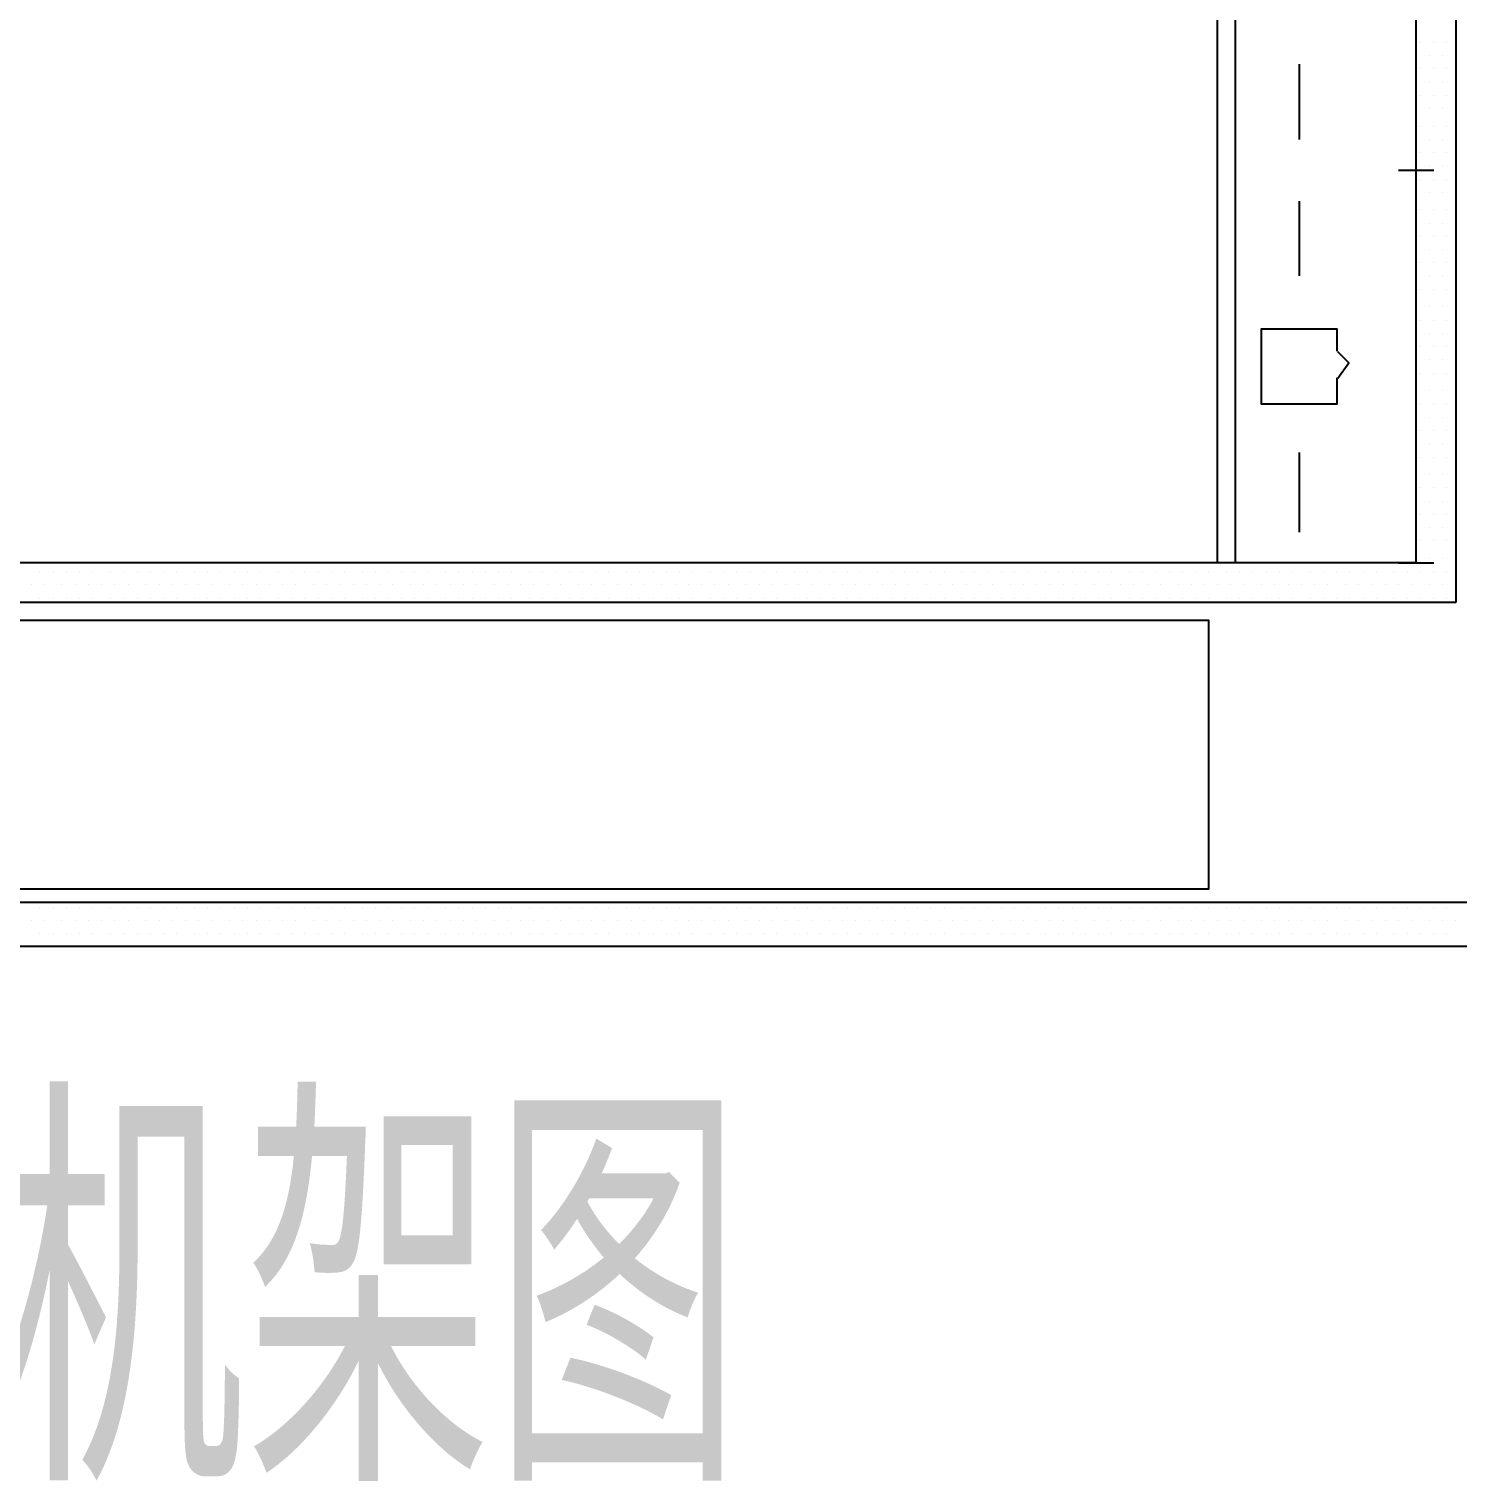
# Model space of a CAD drawing. Header units: metres. Extents: x 17 to 1264, y 17 to 859.
# Drawn here: x 360.36 to 407.01, y 98.73 to 146.16 of the extents above; entities that cross this region are included whole.
import ezdxf

# ---------------------------------------------------------------- set-up
doc = ezdxf.new("R2010")
doc.units = ezdxf.units.M
for name, color, linetype in [('LINES', 7, 'Continuous'), ('POLYLINES', 4, 'Continuous'), ('RECTS', 7, 'Continuous'), ('TEXTS', 3, 'Continuous')]:
    doc.layers.add(name, color=color, linetype=linetype)

msp = doc.modelspace()

# ---------------------------------------------------------------- linework, layer by layer
at = {"layer": 'LINES'}
for p, q in [((399.16, 128.74), (399.16, 731.23)), ((405.79, 145.73), (405.79, 145.73)), ((406.22, 145.73), (406.22, 145.73)), ((406.65, 145.73), (406.65, 145.73)), ((406.07, 145.3), (406.07, 145.3)), ((406.51, 145.3), (406.51, 145.3)), ((406.94, 145.3), (406.94, 145.3)), ((401.83, 145.01), (401.83, 142.56)), ((405.79, 144.86), (405.79, 144.86)), ((406.22, 144.86), (406.22, 144.86)), ((406.65, 144.86), (406.65, 144.86)), ((406.07, 144.43), (406.07, 144.43)), ((406.51, 144.43), (406.51, 144.43)), ((406.94, 144.43), (406.94, 144.43)), ((405.79, 144), (405.79, 144)), ((406.22, 144), (406.22, 144)), ((406.65, 144), (406.65, 144)), ((406.07, 143.57), (406.07, 143.57)), ((406.51, 143.57), (406.51, 143.57)), ((406.94, 143.57), (406.94, 143.57)), ((405.79, 142.99), (405.79, 142.99)), ((406.22, 142.99), (406.22, 142.99)), ((406.65, 142.99), (406.65, 142.99)), ((406.07, 142.56), (406.07, 142.56)), ((406.51, 142.56), (406.51, 142.56)), ((406.94, 142.56), (406.94, 142.56)), ((405.79, 142.13), (405.79, 142.13)), ((406.22, 142.13), (406.22, 142.13)), ((406.65, 142.13), (406.65, 142.13)), ((405.07, 141.55), (406.22, 141.55)), ((406.07, 141.7), (406.07, 141.7)), ((406.51, 141.7), (406.51, 141.7)), ((406.94, 141.7), (406.94, 141.7)), ((405.79, 141.26), (405.79, 141.26)), ((406.22, 141.26), (406.22, 141.26)), ((406.65, 141.26), (406.65, 141.26)), ((401.83, 140.54), (401.83, 138.1)), ((406.07, 140.83), (406.07, 140.83)), ((406.51, 140.83), (406.51, 140.83)), ((406.94, 140.83), (406.94, 140.83)), ((405.79, 140.26), (405.79, 140.26)), ((406.22, 140.26), (406.22, 140.26)), ((406.65, 140.26), (406.65, 140.26)), ((406.07, 139.82), (406.07, 139.82)), ((406.51, 139.82), (406.51, 139.82)), ((406.94, 139.82), (406.94, 139.82)), ((405.79, 139.39), (405.79, 139.39)), ((406.07, 138.96), (406.07, 138.96)), ((406.22, 139.39), (406.22, 139.39)), ((406.51, 138.96), (406.51, 138.96)), ((406.65, 139.39), (406.65, 139.39)), ((406.94, 138.96), (406.94, 138.96)), ((405.79, 138.53), (405.79, 138.53)), ((406.22, 138.53), (406.22, 138.53)), ((406.65, 138.53), (406.65, 138.53)), ((406.07, 138.1), (406.07, 138.1)), ((406.51, 138.1), (406.51, 138.1)), ((406.94, 138.1), (406.94, 138.1)), ((405.79, 137.66), (405.79, 137.66)), ((406.22, 137.66), (406.22, 137.66)), ((406.65, 137.66), (406.65, 137.66)), ((406.07, 137.09), (406.07, 137.09)), ((406.51, 137.09), (406.51, 137.09)), ((406.94, 137.09), (406.94, 137.09)), ((405.79, 136.66), (405.79, 136.66)), ((406.22, 136.66), (406.22, 136.66)), ((406.65, 136.66), (406.65, 136.66)), ((406.07, 136.22), (406.07, 136.22)), ((406.51, 136.22), (406.51, 136.22)), ((406.94, 136.22), (406.94, 136.22)), ((405.79, 135.79), (405.79, 135.79)), ((406.22, 135.79), (406.22, 135.79)), ((406.65, 135.79), (406.65, 135.79)), ((406.07, 135.36), (406.07, 135.36)), ((406.51, 135.36), (406.51, 135.36)), ((406.94, 135.36), (406.94, 135.36)), ((405.79, 134.93), (405.79, 134.93)), ((406.22, 134.93), (406.22, 134.93)), ((406.65, 134.93), (406.65, 134.93)), ((406.07, 134.35), (406.07, 134.35)), ((406.51, 134.35), (406.51, 134.35)), ((406.94, 134.35), (406.94, 134.35)), ((405.79, 133.92), (405.79, 133.92)), ((406.22, 133.92), (406.22, 133.92)), ((406.65, 133.92), (406.65, 133.92)), ((406.07, 133.49), (406.07, 133.49)), ((406.51, 133.49), (406.51, 133.49)), ((406.94, 133.49), (406.94, 133.49)), ((405.79, 133.06), (405.79, 133.06)), ((406.22, 133.06), (406.22, 133.06)), ((406.65, 133.06), (406.65, 133.06)), ((401.83, 132.34), (401.83, 129.74)), ((406.07, 132.62), (406.07, 132.62)), ((406.51, 132.62), (406.51, 132.62)), ((406.94, 132.62), (406.94, 132.62)), ((405.79, 132.19), (405.79, 132.19)), ((406.22, 132.19), (406.22, 132.19)), ((406.65, 132.19), (406.65, 132.19)), ((406.07, 131.62), (406.07, 131.62)), ((406.51, 131.62), (406.51, 131.62)), ((406.94, 131.62), (406.94, 131.62)), ((405.79, 131.18), (405.79, 131.18)), ((406.22, 131.18), (406.22, 131.18)), ((406.65, 131.18), (406.65, 131.18)), ((406.07, 130.75), (406.07, 130.75)), ((406.51, 130.75), (406.51, 130.75)), ((406.94, 130.75), (406.94, 130.75)), ((405.79, 130.32), (405.79, 130.32)), ((406.22, 130.32), (406.22, 130.32)), ((406.65, 130.32), (406.65, 130.32)), ((406.07, 129.89), (406.07, 129.89)), ((406.51, 129.89), (406.51, 129.89)), ((406.94, 129.89), (406.94, 129.89)), ((405.79, 129.46), (405.79, 129.46)), ((406.22, 129.46), (406.22, 129.46)), ((406.65, 129.46), (406.65, 129.46)), ((405.07, 128.74), (406.22, 128.74)), ((406.07, 128.88), (406.07, 128.88)), ((406.51, 128.88), (406.51, 128.88)), ((406.94, 128.88), (406.94, 128.88)), ((360.71, 128.45), (360.71, 128.45)), ((361.15, 128.45), (361.15, 128.45)), ((361.58, 128.45), (361.58, 128.45)), ((362.01, 128.45), (362.01, 128.45)), ((362.44, 128.45), (362.44, 128.45)), ((363.02, 128.45), (363.02, 128.45)), ((363.45, 128.45), (363.45, 128.45)), ((363.88, 128.45), (363.88, 128.45)), ((364.31, 128.45), (364.31, 128.45)), ((364.75, 128.45), (364.75, 128.45)), ((365.18, 128.45), (365.18, 128.45)), ((365.75, 128.45), (365.75, 128.45)), ((366.19, 128.45), (366.19, 128.45)), ((366.62, 128.45), (366.62, 128.45)), ((367.05, 128.45), (367.05, 128.45)), ((367.48, 128.45), (367.48, 128.45)), ((367.91, 128.45), (367.91, 128.45)), ((368.49, 128.45), (368.49, 128.45)), ((368.92, 128.45), (368.92, 128.45)), ((369.35, 128.45), (369.35, 128.45)), ((369.79, 128.45), (369.79, 128.45)), ((370.22, 128.45), (370.22, 128.45)), ((370.65, 128.45), (370.65, 128.45)), ((371.23, 128.45), (371.23, 128.45)), ((371.66, 128.45), (371.66, 128.45)), ((372.09, 128.45), (372.09, 128.45)), ((372.52, 128.45), (372.52, 128.45)), ((372.95, 128.45), (372.95, 128.45)), ((373.39, 128.45), (373.39, 128.45)), ((373.96, 128.45), (373.96, 128.45)), ((374.39, 128.45), (374.39, 128.45)), ((374.83, 128.45), (374.83, 128.45)), ((375.26, 128.45), (375.26, 128.45)), ((375.69, 128.45), (375.69, 128.45)), ((376.12, 128.45), (376.12, 128.45)), ((376.7, 128.45), (376.7, 128.45)), ((377.13, 128.45), (377.13, 128.45)), ((377.56, 128.45), (377.56, 128.45)), ((377.99, 128.45), (377.99, 128.45)), ((378.43, 128.45), (378.43, 128.45)), ((378.86, 128.45), (378.86, 128.45)), ((379.29, 128.45), (379.29, 128.45)), ((379.87, 128.45), (379.87, 128.45)), ((380.3, 128.45), (380.3, 128.45)), ((380.73, 128.45), (380.73, 128.45)), ((381.16, 128.45), (381.16, 128.45)), ((381.59, 128.45), (381.59, 128.45)), ((382.03, 128.45), (382.03, 128.45)), ((382.6, 128.45), (382.6, 128.45)), ((383.03, 128.45), (383.03, 128.45)), ((383.47, 128.45), (383.47, 128.45)), ((383.9, 128.45), (383.9, 128.45)), ((384.33, 128.45), (384.33, 128.45)), ((384.76, 128.45), (384.76, 128.45)), ((385.34, 128.45), (385.34, 128.45)), ((385.77, 128.45), (385.77, 128.45)), ((386.2, 128.45), (386.2, 128.45)), ((386.63, 128.45), (386.63, 128.45)), ((387.07, 128.45), (387.07, 128.45)), ((387.5, 128.45), (387.5, 128.45)), ((388.07, 128.45), (388.07, 128.45)), ((388.51, 128.45), (388.51, 128.45)), ((388.94, 128.45), (388.94, 128.45)), ((389.37, 128.45), (389.37, 128.45)), ((389.8, 128.45), (389.8, 128.45)), ((390.23, 128.45), (390.23, 128.45)), ((390.81, 128.45), (390.81, 128.45)), ((391.24, 128.45), (391.24, 128.45)), ((391.67, 128.45), (391.67, 128.45)), ((392.11, 128.45), (392.11, 128.45)), ((392.54, 128.45), (392.54, 128.45)), ((392.97, 128.45), (392.97, 128.45)), ((393.55, 128.45), (393.55, 128.45)), ((393.98, 128.45), (393.98, 128.45)), ((394.41, 128.45), (394.41, 128.45)), ((394.84, 128.45), (394.84, 128.45)), ((395.27, 128.45), (395.27, 128.45)), ((395.71, 128.45), (395.71, 128.45)), ((396.28, 128.45), (396.28, 128.45)), ((396.71, 128.45), (396.71, 128.45)), ((397.15, 128.45), (397.15, 128.45)), ((397.58, 128.45), (397.58, 128.45)), ((398.01, 128.45), (398.01, 128.45)), ((398.44, 128.45), (398.44, 128.45)), ((398.87, 128.45), (398.87, 128.45)), ((399.45, 128.45), (399.45, 128.45)), ((399.88, 128.45), (399.88, 128.45)), ((400.31, 128.45), (400.31, 128.45)), ((400.75, 128.45), (400.75, 128.45)), ((401.18, 128.45), (401.18, 128.45)), ((401.61, 128.45), (401.61, 128.45)), ((402.19, 128.45), (402.19, 128.45)), ((402.62, 128.45), (402.62, 128.45)), ((403.05, 128.45), (403.05, 128.45)), ((403.48, 128.45), (403.48, 128.45)), ((403.91, 128.45), (403.91, 128.45)), ((404.35, 128.45), (404.35, 128.45)), ((404.92, 128.45), (404.92, 128.45)), ((405.35, 128.45), (405.35, 128.45)), ((405.79, 128.45), (405.79, 128.45)), ((406.22, 128.45), (406.22, 128.45)), ((406.65, 128.45), (406.65, 128.45)), ((360.43, 128.02), (360.43, 128.02)), ((360.71, 127.58), (360.71, 127.58)), ((360.86, 128.02), (360.86, 128.02)), ((361.15, 127.58), (361.15, 127.58)), ((361.43, 128.02), (361.43, 128.02)), ((361.58, 127.58), (361.58, 127.58)), ((361.87, 128.02), (361.87, 128.02)), ((362.01, 127.58), (362.01, 127.58)), ((362.3, 128.02), (362.3, 128.02)), ((362.44, 127.58), (362.44, 127.58)), ((362.73, 128.02), (362.73, 128.02)), ((363.02, 127.58), (363.02, 127.58)), ((363.16, 128.02), (363.16, 128.02)), ((363.45, 127.58), (363.45, 127.58)), ((363.59, 128.02), (363.59, 128.02)), ((363.88, 127.58), (363.88, 127.58)), ((364.17, 128.02), (364.17, 128.02)), ((364.31, 127.58), (364.31, 127.58)), ((364.6, 128.02), (364.6, 128.02)), ((364.75, 127.58), (364.75, 127.58)), ((365.03, 128.02), (365.03, 128.02)), ((365.18, 127.58), (365.18, 127.58)), ((365.47, 128.02), (365.47, 128.02)), ((365.75, 127.58), (365.75, 127.58)), ((365.9, 128.02), (365.9, 128.02)), ((366.19, 127.58), (366.19, 127.58)), ((366.33, 128.02), (366.33, 128.02)), ((366.62, 127.58), (366.62, 127.58)), ((366.91, 128.02), (366.91, 128.02)), ((367.05, 127.58), (367.05, 127.58)), ((367.34, 128.02), (367.34, 128.02)), ((367.48, 127.58), (367.48, 127.58)), ((367.77, 128.02), (367.77, 128.02)), ((367.91, 127.58), (367.91, 127.58)), ((368.2, 128.02), (368.2, 128.02)), ((368.49, 127.58), (368.49, 127.58)), ((368.63, 128.02), (368.63, 128.02)), ((368.92, 127.58), (368.92, 127.58)), ((369.07, 128.02), (369.07, 128.02)), ((369.35, 127.58), (369.35, 127.58)), ((369.64, 128.02), (369.64, 128.02)), ((369.79, 127.58), (369.79, 127.58)), ((370.07, 128.02), (370.07, 128.02)), ((370.22, 127.58), (370.22, 127.58)), ((370.51, 128.02), (370.51, 128.02)), ((370.65, 127.58), (370.65, 127.58)), ((370.94, 128.02), (370.94, 128.02)), ((371.23, 127.58), (371.23, 127.58)), ((371.37, 128.02), (371.37, 128.02)), ((371.66, 127.58), (371.66, 127.58)), ((371.8, 128.02), (371.8, 128.02)), ((372.09, 127.58), (372.09, 127.58)), ((372.23, 128.02), (372.23, 128.02)), ((372.52, 127.58), (372.52, 127.58)), ((372.81, 128.02), (372.81, 128.02)), ((372.95, 127.58), (372.95, 127.58)), ((373.24, 128.02), (373.24, 128.02)), ((373.39, 127.58), (373.39, 127.58)), ((373.67, 128.02), (373.67, 128.02)), ((373.96, 127.58), (373.96, 127.58)), ((374.11, 128.02), (374.11, 128.02)), ((374.39, 127.58), (374.39, 127.58)), ((374.54, 128.02), (374.54, 128.02)), ((374.83, 127.58), (374.83, 127.58)), ((374.97, 128.02), (374.97, 128.02)), ((375.26, 127.58), (375.26, 127.58)), ((375.55, 128.02), (375.55, 128.02)), ((375.69, 127.58), (375.69, 127.58)), ((375.98, 128.02), (375.98, 128.02)), ((376.12, 127.58), (376.12, 127.58)), ((376.41, 128.02), (376.41, 128.02)), ((376.7, 127.58), (376.7, 127.58)), ((376.84, 128.02), (376.84, 128.02)), ((377.13, 127.58), (377.13, 127.58)), ((377.27, 128.02), (377.27, 128.02)), ((377.56, 127.58), (377.56, 127.58)), ((377.71, 128.02), (377.71, 128.02)), ((377.99, 127.58), (377.99, 127.58)), ((378.28, 128.02), (378.28, 128.02)), ((378.43, 127.58), (378.43, 127.58)), ((378.71, 128.02), (378.71, 128.02)), ((378.86, 127.58), (378.86, 127.58)), ((379.15, 128.02), (379.15, 128.02)), ((379.29, 127.58), (379.29, 127.58)), ((379.58, 128.02), (379.58, 128.02)), ((379.87, 127.58), (379.87, 127.58)), ((380.01, 128.02), (380.01, 128.02)), ((380.3, 127.58), (380.3, 127.58)), ((380.44, 128.02), (380.44, 128.02)), ((380.73, 127.58), (380.73, 127.58)), ((381.02, 128.02), (381.02, 128.02)), ((381.16, 127.58), (381.16, 127.58)), ((381.45, 128.02), (381.45, 128.02)), ((381.59, 127.58), (381.59, 127.58)), ((381.88, 128.02), (381.88, 128.02)), ((382.03, 127.58), (382.03, 127.58)), ((382.31, 128.02), (382.31, 128.02)), ((382.6, 127.58), (382.6, 127.58)), ((382.75, 128.02), (382.75, 128.02)), ((383.03, 127.58), (383.03, 127.58)), ((383.18, 128.02), (383.18, 128.02)), ((383.47, 127.58), (383.47, 127.58)), ((383.75, 128.02), (383.75, 128.02)), ((383.9, 127.58), (383.9, 127.58)), ((384.19, 128.02), (384.19, 128.02)), ((384.33, 127.58), (384.33, 127.58)), ((384.62, 128.02), (384.62, 128.02)), ((384.76, 127.58), (384.76, 127.58)), ((385.05, 128.02), (385.05, 128.02)), ((385.34, 127.58), (385.34, 127.58)), ((385.48, 128.02), (385.48, 128.02)), ((385.77, 127.58), (385.77, 127.58)), ((385.91, 128.02), (385.91, 128.02)), ((386.2, 127.58), (386.2, 127.58)), ((386.49, 128.02), (386.49, 128.02)), ((386.63, 127.58), (386.63, 127.58)), ((386.92, 128.02), (386.92, 128.02)), ((387.07, 127.58), (387.07, 127.58)), ((387.35, 128.02), (387.35, 128.02)), ((387.5, 127.58), (387.5, 127.58)), ((387.79, 128.02), (387.79, 128.02)), ((388.07, 127.58), (388.07, 127.58)), ((388.22, 128.02), (388.22, 128.02)), ((388.51, 127.58), (388.51, 127.58)), ((388.65, 128.02), (388.65, 128.02)), ((388.94, 127.58), (388.94, 127.58)), ((389.08, 128.02), (389.08, 128.02)), ((389.37, 127.58), (389.37, 127.58)), ((389.66, 128.02), (389.66, 128.02)), ((389.8, 127.58), (389.8, 127.58)), ((390.09, 128.02), (390.09, 128.02)), ((390.23, 127.58), (390.23, 127.58)), ((390.52, 128.02), (390.52, 128.02)), ((390.81, 127.58), (390.81, 127.58)), ((390.95, 128.02), (390.95, 128.02)), ((391.24, 127.58), (391.24, 127.58)), ((391.39, 128.02), (391.39, 128.02)), ((391.67, 127.58), (391.67, 127.58)), ((391.82, 128.02), (391.82, 128.02)), ((392.11, 127.58), (392.11, 127.58)), ((392.39, 128.02), (392.39, 128.02)), ((392.54, 127.58), (392.54, 127.58)), ((392.83, 128.02), (392.83, 128.02)), ((392.97, 127.58), (392.97, 127.58)), ((393.26, 128.02), (393.26, 128.02)), ((393.55, 127.58), (393.55, 127.58)), ((393.69, 128.02), (393.69, 128.02)), ((393.98, 127.58), (393.98, 127.58)), ((394.12, 128.02), (394.12, 128.02)), ((394.41, 127.58), (394.41, 127.58)), ((394.55, 128.02), (394.55, 128.02)), ((394.84, 127.58), (394.84, 127.58)), ((395.13, 128.02), (395.13, 128.02)), ((395.27, 127.58), (395.27, 127.58)), ((395.56, 128.02), (395.56, 128.02)), ((395.71, 127.58), (395.71, 127.58)), ((395.99, 128.02), (395.99, 128.02)), ((396.28, 127.58), (396.28, 127.58)), ((396.43, 128.02), (396.43, 128.02)), ((396.71, 127.58), (396.71, 127.58)), ((396.86, 128.02), (396.86, 128.02)), ((397.15, 127.58), (397.15, 127.58)), ((397.29, 128.02), (397.29, 128.02)), ((397.58, 127.58), (397.58, 127.58)), ((397.87, 128.02), (397.87, 128.02)), ((398.01, 127.58), (398.01, 127.58)), ((398.3, 128.02), (398.3, 128.02)), ((398.44, 127.58), (398.44, 127.58)), ((398.73, 128.02), (398.73, 128.02)), ((398.87, 127.58), (398.87, 127.58)), ((399.16, 128.02), (399.16, 128.02)), ((399.45, 127.58), (399.45, 127.58)), ((399.59, 128.02), (399.59, 128.02)), ((399.88, 127.58), (399.88, 127.58)), ((400.03, 128.02), (400.03, 128.02)), ((400.31, 127.58), (400.31, 127.58)), ((400.6, 128.02), (400.6, 128.02)), ((400.75, 127.58), (400.75, 127.58)), ((401.03, 128.02), (401.03, 128.02)), ((401.18, 127.58), (401.18, 127.58)), ((401.47, 128.02), (401.47, 128.02)), ((401.61, 127.58), (401.61, 127.58)), ((401.9, 128.02), (401.9, 128.02)), ((402.19, 127.58), (402.19, 127.58)), ((402.33, 128.02), (402.33, 128.02)), ((402.62, 127.58), (402.62, 127.58)), ((402.76, 128.02), (402.76, 128.02)), ((403.05, 127.58), (403.05, 127.58)), ((403.34, 128.02), (403.34, 128.02)), ((403.48, 127.58), (403.48, 127.58)), ((403.77, 128.02), (403.77, 128.02)), ((403.91, 127.58), (403.91, 127.58)), ((404.2, 128.02), (404.2, 128.02)), ((404.35, 127.58), (404.35, 127.58)), ((404.63, 128.02), (404.63, 128.02)), ((404.92, 127.58), (404.92, 127.58)), ((405.07, 128.02), (405.07, 128.02)), ((405.35, 127.58), (405.35, 127.58)), ((405.5, 128.02), (405.5, 128.02)), ((405.79, 127.58), (405.79, 127.58)), ((406.07, 128.02), (406.07, 128.02)), ((406.22, 127.58), (406.22, 127.58)), ((406.51, 128.02), (406.51, 128.02)), ((406.65, 127.58), (406.65, 127.58)), ((406.94, 128.02), (406.94, 128.02)), ((360.71, 117.5), (360.71, 117.5)), ((361.15, 117.5), (361.15, 117.5)), ((361.58, 117.5), (361.58, 117.5)), ((362.01, 117.5), (362.01, 117.5)), ((362.44, 117.5), (362.44, 117.5)), ((363.02, 117.5), (363.02, 117.5)), ((363.45, 117.5), (363.45, 117.5)), ((363.88, 117.5), (363.88, 117.5)), ((364.31, 117.5), (364.31, 117.5)), ((364.75, 117.5), (364.75, 117.5)), ((365.18, 117.5), (365.18, 117.5)), ((365.75, 117.5), (365.75, 117.5)), ((366.19, 117.5), (366.19, 117.5)), ((366.62, 117.5), (366.62, 117.5)), ((367.05, 117.5), (367.05, 117.5)), ((367.48, 117.5), (367.48, 117.5)), ((367.91, 117.5), (367.91, 117.5)), ((368.49, 117.5), (368.49, 117.5)), ((368.92, 117.5), (368.92, 117.5)), ((369.35, 117.5), (369.35, 117.5)), ((369.79, 117.5), (369.79, 117.5)), ((370.22, 117.5), (370.22, 117.5)), ((370.65, 117.5), (370.65, 117.5)), ((371.23, 117.5), (371.23, 117.5)), ((371.66, 117.5), (371.66, 117.5)), ((372.09, 117.5), (372.09, 117.5)), ((372.52, 117.5), (372.52, 117.5)), ((372.95, 117.5), (372.95, 117.5)), ((373.39, 117.5), (373.39, 117.5)), ((373.96, 117.5), (373.96, 117.5)), ((374.39, 117.5), (374.39, 117.5)), ((374.83, 117.5), (374.83, 117.5)), ((375.26, 117.5), (375.26, 117.5)), ((375.69, 117.5), (375.69, 117.5)), ((376.12, 117.5), (376.12, 117.5)), ((376.7, 117.5), (376.7, 117.5)), ((377.13, 117.5), (377.13, 117.5)), ((377.56, 117.5), (377.56, 117.5)), ((377.99, 117.5), (377.99, 117.5)), ((378.43, 117.5), (378.43, 117.5)), ((378.86, 117.5), (378.86, 117.5)), ((379.29, 117.5), (379.29, 117.5)), ((379.87, 117.5), (379.87, 117.5)), ((380.3, 117.5), (380.3, 117.5)), ((380.73, 117.5), (380.73, 117.5)), ((381.16, 117.5), (381.16, 117.5)), ((381.59, 117.5), (381.59, 117.5)), ((382.03, 117.5), (382.03, 117.5)), ((382.6, 117.5), (382.6, 117.5)), ((383.03, 117.5), (383.03, 117.5)), ((383.47, 117.5), (383.47, 117.5)), ((383.9, 117.5), (383.9, 117.5)), ((384.33, 117.5), (384.33, 117.5)), ((384.76, 117.5), (384.76, 117.5)), ((385.34, 117.5), (385.34, 117.5)), ((385.77, 117.5), (385.77, 117.5)), ((386.2, 117.5), (386.2, 117.5)), ((386.63, 117.5), (386.63, 117.5)), ((387.07, 117.5), (387.07, 117.5)), ((387.5, 117.5), (387.5, 117.5)), ((388.07, 117.5), (388.07, 117.5)), ((388.51, 117.5), (388.51, 117.5)), ((388.94, 117.5), (388.94, 117.5)), ((389.37, 117.5), (389.37, 117.5)), ((389.8, 117.5), (389.8, 117.5)), ((390.23, 117.5), (390.23, 117.5)), ((390.81, 117.5), (390.81, 117.5)), ((391.24, 117.5), (391.24, 117.5)), ((391.67, 117.5), (391.67, 117.5)), ((392.11, 117.5), (392.11, 117.5)), ((392.54, 117.5), (392.54, 117.5)), ((392.97, 117.5), (392.97, 117.5)), ((393.55, 117.5), (393.55, 117.5)), ((393.98, 117.5), (393.98, 117.5)), ((394.41, 117.5), (394.41, 117.5)), ((394.84, 117.5), (394.84, 117.5)), ((395.27, 117.5), (395.27, 117.5)), ((395.71, 117.5), (395.71, 117.5)), ((396.28, 117.5), (396.28, 117.5)), ((396.71, 117.5), (396.71, 117.5)), ((397.15, 117.5), (397.15, 117.5)), ((397.58, 117.5), (397.58, 117.5)), ((398.01, 117.5), (398.01, 117.5)), ((398.44, 117.5), (398.44, 117.5)), ((398.87, 117.5), (398.87, 117.5)), ((399.45, 117.5), (399.45, 117.5)), ((399.88, 117.5), (399.88, 117.5)), ((400.31, 117.5), (400.31, 117.5)), ((400.75, 117.5), (400.75, 117.5)), ((401.18, 117.5), (401.18, 117.5)), ((401.61, 117.5), (401.61, 117.5)), ((402.19, 117.5), (402.19, 117.5)), ((402.62, 117.5), (402.62, 117.5)), ((403.05, 117.5), (403.05, 117.5)), ((403.48, 117.5), (403.48, 117.5)), ((403.91, 117.5), (403.91, 117.5)), ((404.35, 117.5), (404.35, 117.5)), ((404.92, 117.5), (404.92, 117.5)), ((405.35, 117.5), (405.35, 117.5)), ((405.79, 117.5), (405.79, 117.5)), ((406.22, 117.5), (406.22, 117.5)), ((406.65, 117.5), (406.65, 117.5)), ((360.43, 117.07), (360.43, 117.07)), ((360.86, 117.07), (360.86, 117.07)), ((361.43, 117.07), (361.43, 117.07)), ((361.87, 117.07), (361.87, 117.07)), ((362.3, 117.07), (362.3, 117.07)), ((362.73, 117.07), (362.73, 117.07)), ((363.16, 117.07), (363.16, 117.07)), ((363.59, 117.07), (363.59, 117.07)), ((364.17, 117.07), (364.17, 117.07)), ((364.6, 117.07), (364.6, 117.07)), ((365.03, 117.07), (365.03, 117.07)), ((365.47, 117.07), (365.47, 117.07)), ((365.9, 117.07), (365.9, 117.07)), ((366.33, 117.07), (366.33, 117.07)), ((366.91, 117.07), (366.91, 117.07)), ((367.34, 117.07), (367.34, 117.07)), ((367.77, 117.07), (367.77, 117.07)), ((368.2, 117.07), (368.2, 117.07)), ((368.63, 117.07), (368.63, 117.07)), ((369.07, 117.07), (369.07, 117.07)), ((369.64, 117.07), (369.64, 117.07)), ((370.07, 117.07), (370.07, 117.07)), ((370.51, 117.07), (370.51, 117.07)), ((370.94, 117.07), (370.94, 117.07)), ((371.37, 117.07), (371.37, 117.07)), ((371.8, 117.07), (371.8, 117.07)), ((372.23, 117.07), (372.23, 117.07)), ((372.81, 117.07), (372.81, 117.07)), ((373.24, 117.07), (373.24, 117.07)), ((373.67, 117.07), (373.67, 117.07)), ((374.11, 117.07), (374.11, 117.07)), ((374.54, 117.07), (374.54, 117.07)), ((374.97, 117.07), (374.97, 117.07)), ((375.55, 117.07), (375.55, 117.07)), ((375.98, 117.07), (375.98, 117.07)), ((376.41, 117.07), (376.41, 117.07)), ((376.84, 117.07), (376.84, 117.07)), ((377.27, 117.07), (377.27, 117.07)), ((377.71, 117.07), (377.71, 117.07)), ((378.28, 117.07), (378.28, 117.07)), ((378.71, 117.07), (378.71, 117.07)), ((379.15, 117.07), (379.15, 117.07)), ((379.58, 117.07), (379.58, 117.07)), ((380.01, 117.07), (380.01, 117.07)), ((380.44, 117.07), (380.44, 117.07)), ((381.02, 117.07), (381.02, 117.07)), ((381.45, 117.07), (381.45, 117.07)), ((381.88, 117.07), (381.88, 117.07)), ((382.31, 117.07), (382.31, 117.07)), ((382.75, 117.07), (382.75, 117.07)), ((383.18, 117.07), (383.18, 117.07)), ((383.75, 117.07), (383.75, 117.07)), ((384.19, 117.07), (384.19, 117.07)), ((384.62, 117.07), (384.62, 117.07)), ((385.05, 117.07), (385.05, 117.07)), ((385.48, 117.07), (385.48, 117.07)), ((385.91, 117.07), (385.91, 117.07)), ((386.49, 117.07), (386.49, 117.07)), ((386.92, 117.07), (386.92, 117.07)), ((387.35, 117.07), (387.35, 117.07)), ((387.79, 117.07), (387.79, 117.07)), ((388.22, 117.07), (388.22, 117.07)), ((388.65, 117.07), (388.65, 117.07)), ((389.08, 117.07), (389.08, 117.07)), ((389.66, 117.07), (389.66, 117.07)), ((390.09, 117.07), (390.09, 117.07)), ((390.52, 117.07), (390.52, 117.07)), ((390.95, 117.07), (390.95, 117.07)), ((391.39, 117.07), (391.39, 117.07)), ((391.82, 117.07), (391.82, 117.07)), ((392.39, 117.07), (392.39, 117.07)), ((392.83, 117.07), (392.83, 117.07)), ((393.26, 117.07), (393.26, 117.07)), ((393.69, 117.07), (393.69, 117.07)), ((394.12, 117.07), (394.12, 117.07)), ((394.55, 117.07), (394.55, 117.07)), ((395.13, 117.07), (395.13, 117.07)), ((395.56, 117.07), (395.56, 117.07)), ((395.99, 117.07), (395.99, 117.07)), ((396.43, 117.07), (396.43, 117.07)), ((396.86, 117.07), (396.86, 117.07)), ((397.29, 117.07), (397.29, 117.07)), ((397.87, 117.07), (397.87, 117.07)), ((398.3, 117.07), (398.3, 117.07)), ((398.73, 117.07), (398.73, 117.07)), ((399.16, 117.07), (399.16, 117.07)), ((399.59, 117.07), (399.59, 117.07)), ((400.03, 117.07), (400.03, 117.07)), ((400.6, 117.07), (400.6, 117.07)), ((401.03, 117.07), (401.03, 117.07)), ((401.47, 117.07), (401.47, 117.07)), ((401.9, 117.07), (401.9, 117.07)), ((402.33, 117.07), (402.33, 117.07)), ((402.76, 117.07), (402.76, 117.07)), ((403.34, 117.07), (403.34, 117.07)), ((403.77, 117.07), (403.77, 117.07)), ((404.2, 117.07), (404.2, 117.07)), ((404.63, 117.07), (404.63, 117.07)), ((405.07, 117.07), (405.07, 117.07)), ((405.5, 117.07), (405.5, 117.07)), ((406.07, 117.07), (406.07, 117.07)), ((406.51, 117.07), (406.51, 117.07)), ((406.94, 117.07), (406.94, 117.07)), ((360.71, 116.64), (360.71, 116.64)), ((361.15, 116.64), (361.15, 116.64)), ((361.58, 116.64), (361.58, 116.64)), ((362.01, 116.64), (362.01, 116.64)), ((362.44, 116.64), (362.44, 116.64)), ((363.02, 116.64), (363.02, 116.64)), ((363.45, 116.64), (363.45, 116.64)), ((363.88, 116.64), (363.88, 116.64)), ((364.31, 116.64), (364.31, 116.64)), ((364.75, 116.64), (364.75, 116.64)), ((365.18, 116.64), (365.18, 116.64)), ((365.75, 116.64), (365.75, 116.64)), ((366.19, 116.64), (366.19, 116.64)), ((366.62, 116.64), (366.62, 116.64)), ((367.05, 116.64), (367.05, 116.64)), ((367.48, 116.64), (367.48, 116.64)), ((367.91, 116.64), (367.91, 116.64)), ((368.49, 116.64), (368.49, 116.64)), ((368.92, 116.64), (368.92, 116.64)), ((369.35, 116.64), (369.35, 116.64)), ((369.79, 116.64), (369.79, 116.64)), ((370.22, 116.64), (370.22, 116.64)), ((370.65, 116.64), (370.65, 116.64)), ((371.23, 116.64), (371.23, 116.64)), ((371.66, 116.64), (371.66, 116.64)), ((372.09, 116.64), (372.09, 116.64)), ((372.52, 116.64), (372.52, 116.64)), ((372.95, 116.64), (372.95, 116.64)), ((373.39, 116.64), (373.39, 116.64)), ((373.96, 116.64), (373.96, 116.64)), ((374.39, 116.64), (374.39, 116.64)), ((374.83, 116.64), (374.83, 116.64)), ((375.26, 116.64), (375.26, 116.64)), ((375.69, 116.64), (375.69, 116.64)), ((376.12, 116.64), (376.12, 116.64)), ((376.7, 116.64), (376.7, 116.64)), ((377.13, 116.64), (377.13, 116.64)), ((377.56, 116.64), (377.56, 116.64)), ((377.99, 116.64), (377.99, 116.64)), ((378.43, 116.64), (378.43, 116.64)), ((378.86, 116.64), (378.86, 116.64)), ((379.29, 116.64), (379.29, 116.64)), ((379.87, 116.64), (379.87, 116.64)), ((380.3, 116.64), (380.3, 116.64)), ((380.73, 116.64), (380.73, 116.64)), ((381.16, 116.64), (381.16, 116.64)), ((381.59, 116.64), (381.59, 116.64)), ((382.03, 116.64), (382.03, 116.64)), ((382.6, 116.64), (382.6, 116.64)), ((383.03, 116.64), (383.03, 116.64)), ((383.47, 116.64), (383.47, 116.64)), ((383.9, 116.64), (383.9, 116.64)), ((384.33, 116.64), (384.33, 116.64)), ((384.76, 116.64), (384.76, 116.64)), ((385.34, 116.64), (385.34, 116.64)), ((385.77, 116.64), (385.77, 116.64)), ((386.2, 116.64), (386.2, 116.64)), ((386.63, 116.64), (386.63, 116.64)), ((387.07, 116.64), (387.07, 116.64)), ((387.5, 116.64), (387.5, 116.64)), ((388.07, 116.64), (388.07, 116.64)), ((388.51, 116.64), (388.51, 116.64)), ((388.94, 116.64), (388.94, 116.64)), ((389.37, 116.64), (389.37, 116.64)), ((389.8, 116.64), (389.8, 116.64)), ((390.23, 116.64), (390.23, 116.64)), ((390.81, 116.64), (390.81, 116.64)), ((391.24, 116.64), (391.24, 116.64)), ((391.67, 116.64), (391.67, 116.64)), ((392.11, 116.64), (392.11, 116.64)), ((392.54, 116.64), (392.54, 116.64)), ((392.97, 116.64), (392.97, 116.64)), ((393.55, 116.64), (393.55, 116.64)), ((393.98, 116.64), (393.98, 116.64)), ((394.41, 116.64), (394.41, 116.64)), ((394.84, 116.64), (394.84, 116.64)), ((395.27, 116.64), (395.27, 116.64)), ((395.71, 116.64), (395.71, 116.64)), ((396.28, 116.64), (396.28, 116.64)), ((396.71, 116.64), (396.71, 116.64)), ((397.15, 116.64), (397.15, 116.64)), ((397.58, 116.64), (397.58, 116.64)), ((398.01, 116.64), (398.01, 116.64)), ((398.44, 116.64), (398.44, 116.64)), ((398.87, 116.64), (398.87, 116.64)), ((399.45, 116.64), (399.45, 116.64)), ((399.88, 116.64), (399.88, 116.64)), ((400.31, 116.64), (400.31, 116.64)), ((400.75, 116.64), (400.75, 116.64)), ((401.18, 116.64), (401.18, 116.64)), ((401.61, 116.64), (401.61, 116.64)), ((402.19, 116.64), (402.19, 116.64)), ((402.62, 116.64), (402.62, 116.64)), ((403.05, 116.64), (403.05, 116.64)), ((403.48, 116.64), (403.48, 116.64)), ((403.91, 116.64), (403.91, 116.64)), ((404.35, 116.64), (404.35, 116.64)), ((404.92, 116.64), (404.92, 116.64)), ((405.35, 116.64), (405.35, 116.64)), ((405.79, 116.64), (405.79, 116.64)), ((406.22, 116.64), (406.22, 116.64)), ((406.65, 116.64), (406.65, 116.64))]:
    msp.add_line(p, q, dxfattribs=at)
at = {"layer": 'POLYLINES'}
for points in [[(399.74, 713.81), (399.74, 573.12), (399.74, 128.74)], [(403.05, 134.78), (403.05, 133.92), (400.6, 133.92), (400.6, 136.37), (403.05, 136.37), (403.05, 135.65)], [(403.09, 134.76), (403.45, 135.26), (403.09, 135.62)]]:
    msp.add_lwpolyline(points, dxfattribs=at)
at = {"layer": 'RECTS'}
for points in [[(242.06, 747.36), (414.14, 747.36), (414.14, 116.21), (242.06, 116.21)], [(243.5, 745.92), (412.7, 745.92), (412.7, 117.65), (243.5, 117.65)], [(249.26, 732.96), (406.94, 732.96), (406.94, 127.44), (249.26, 127.44)], [(250.7, 731.23), (405.64, 731.23), (405.64, 128.74), (250.7, 128.74)], [(257.18, 126.86), (398.87, 126.86), (398.87, 118.08), (257.18, 118.08)]]:
    msp.add_lwpolyline(points, dxfattribs=at)

# ---------------------------------------------------------------- texts
at = {"layer": 'TEXTS', "width": 0.601633}
msp.add_text('地网阿尔卡特平面SDH设备机架图', height=10.39, dxfattribs=at).set_placement((265.24, 99.91))

doc.saveas('drawing.dxf')
